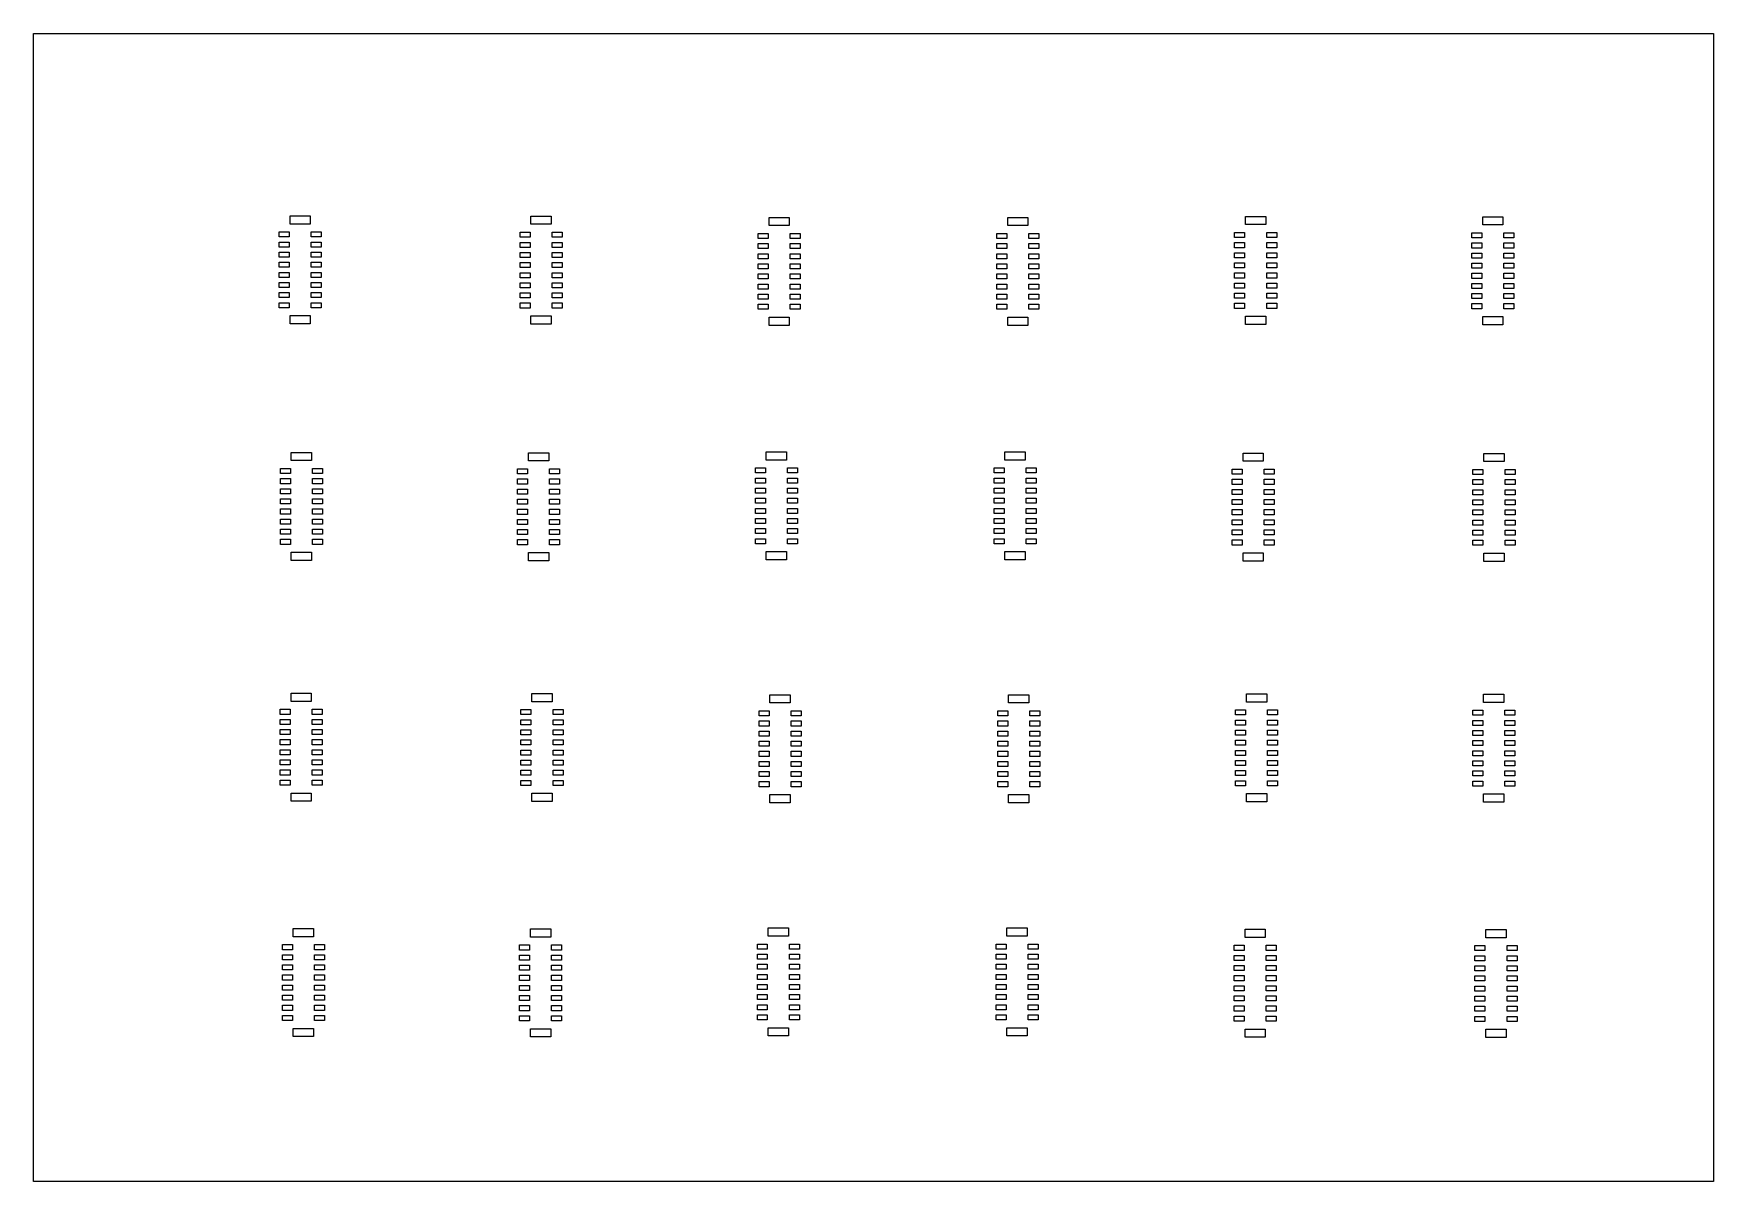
# Model space of a CAD drawing. Extents: x 0 to 133, y 0 to 91.
import ezdxf

# ---------------------------------------------------------------- set-up
doc = ezdxf.new("R2010")
doc.units = 0
doc.layers.get('0').update_dxf_attribs({"linetype": 'CONTINUOUS'})

msp = doc.modelspace()

# ---------------------------------------------------------------- linework, layer by layer
at = {"color": 2}
msp.add_lwpolyline([(132.892, 0.0262), (0.05, 0.0262), (0.05, 90.8566), (132.892, 90.8566)], close=True, dxfattribs=at)
at = {"color": 1}
for points in [[(20.3326, 76.4368), (21.9326, 76.4368), (21.9326, 75.7868), (20.3326, 75.7868)], [(39.3826, 76.4118), (40.9826, 76.4118), (40.9826, 75.7618), (39.3826, 75.7618)], [(58.2076, 76.3118), (59.8076, 76.3118), (59.8076, 75.6618), (58.2076, 75.6618)], [(77.0826, 76.3118), (78.6826, 76.3118), (78.6826, 75.6618), (77.0826, 75.6618)], [(95.8901, 76.3868), (97.4901, 76.3868), (97.4901, 75.7368), (95.8901, 75.7368)], [(114.6451, 76.3618), (116.2451, 76.3618), (116.2451, 75.7118), (114.6451, 75.7118)], [(19.4676, 75.1618), (20.2576, 75.1618), (20.2576, 74.7618), (19.4676, 74.7618)], [(22.0076, 75.1618), (22.7976, 75.1618), (22.7976, 74.7618), (22.0076, 74.7618)], [(38.5176, 75.1368), (39.3076, 75.1368), (39.3076, 74.7368), (38.5176, 74.7368)], [(41.0576, 75.1368), (41.8476, 75.1368), (41.8476, 74.7368), (41.0576, 74.7368)], [(57.3426, 75.0368), (58.1326, 75.0368), (58.1326, 74.6368), (57.3426, 74.6368)], [(59.8826, 75.0368), (60.6726, 75.0368), (60.6726, 74.6368), (59.8826, 74.6368)], [(76.2176, 75.0368), (77.0076, 75.0368), (77.0076, 74.6368), (76.2176, 74.6368)], [(78.7576, 75.0368), (79.5476, 75.0368), (79.5476, 74.6368), (78.7576, 74.6368)], [(95.0251, 75.1118), (95.8151, 75.1118), (95.8151, 74.7118), (95.0251, 74.7118)], [(97.5651, 75.1118), (98.3551, 75.1118), (98.3551, 74.7118), (97.5651, 74.7118)], [(113.7801, 75.0868), (114.5701, 75.0868), (114.5701, 74.6868), (113.7801, 74.6868)], [(116.3201, 75.0868), (117.1101, 75.0868), (117.1101, 74.6868), (116.3201, 74.6868)], [(19.4676, 74.3618), (20.2576, 74.3618), (20.2576, 73.9618), (19.4676, 73.9618)], [(19.4676, 73.5618), (20.2576, 73.5618), (20.2576, 73.1618), (19.4676, 73.1618)], [(22.0076, 74.3618), (22.7976, 74.3618), (22.7976, 73.9618), (22.0076, 73.9618)], [(22.0076, 73.5618), (22.7976, 73.5618), (22.7976, 73.1618), (22.0076, 73.1618)], [(38.5176, 74.3368), (39.3076, 74.3368), (39.3076, 73.9368), (38.5176, 73.9368)], [(38.5176, 73.5368), (39.3076, 73.5368), (39.3076, 73.1368), (38.5176, 73.1368)], [(41.0576, 74.3368), (41.8476, 74.3368), (41.8476, 73.9368), (41.0576, 73.9368)], [(41.0576, 73.5368), (41.8476, 73.5368), (41.8476, 73.1368), (41.0576, 73.1368)], [(57.3426, 74.2368), (58.1326, 74.2368), (58.1326, 73.8368), (57.3426, 73.8368)], [(57.3426, 73.4368), (58.1326, 73.4368), (58.1326, 73.0368), (57.3426, 73.0368)], [(59.8826, 74.2368), (60.6726, 74.2368), (60.6726, 73.8368), (59.8826, 73.8368)], [(59.8826, 73.4368), (60.6726, 73.4368), (60.6726, 73.0368), (59.8826, 73.0368)], [(76.2176, 74.2368), (77.0076, 74.2368), (77.0076, 73.8368), (76.2176, 73.8368)], [(76.2176, 73.4368), (77.0076, 73.4368), (77.0076, 73.0368), (76.2176, 73.0368)], [(78.7576, 74.2368), (79.5476, 74.2368), (79.5476, 73.8368), (78.7576, 73.8368)], [(78.7576, 73.4368), (79.5476, 73.4368), (79.5476, 73.0368), (78.7576, 73.0368)], [(95.0251, 74.3118), (95.8151, 74.3118), (95.8151, 73.9118), (95.0251, 73.9118)], [(95.0251, 73.5118), (95.8151, 73.5118), (95.8151, 73.1118), (95.0251, 73.1118)], [(97.5651, 74.3118), (98.3551, 74.3118), (98.3551, 73.9118), (97.5651, 73.9118)], [(97.5651, 73.5118), (98.3551, 73.5118), (98.3551, 73.1118), (97.5651, 73.1118)], [(113.7801, 74.2868), (114.5701, 74.2868), (114.5701, 73.8868), (113.7801, 73.8868)], [(113.7801, 73.4868), (114.5701, 73.4868), (114.5701, 73.0868), (113.7801, 73.0868)], [(116.3201, 74.2868), (117.1101, 74.2868), (117.1101, 73.8868), (116.3201, 73.8868)], [(116.3201, 73.4868), (117.1101, 73.4868), (117.1101, 73.0868), (116.3201, 73.0868)], [(19.4676, 72.7618), (20.2576, 72.7618), (20.2576, 72.3618), (19.4676, 72.3618)], [(19.4676, 71.9618), (20.2576, 71.9618), (20.2576, 71.5618), (19.4676, 71.5618)], [(22.0076, 72.7618), (22.7976, 72.7618), (22.7976, 72.3618), (22.0076, 72.3618)], [(22.0076, 71.9618), (22.7976, 71.9618), (22.7976, 71.5618), (22.0076, 71.5618)], [(38.5176, 72.7368), (39.3076, 72.7368), (39.3076, 72.3368), (38.5176, 72.3368)], [(38.5176, 71.9368), (39.3076, 71.9368), (39.3076, 71.5368), (38.5176, 71.5368)], [(41.0576, 72.7368), (41.8476, 72.7368), (41.8476, 72.3368), (41.0576, 72.3368)], [(41.0576, 71.9368), (41.8476, 71.9368), (41.8476, 71.5368), (41.0576, 71.5368)], [(57.3426, 72.6368), (58.1326, 72.6368), (58.1326, 72.2368), (57.3426, 72.2368)], [(57.3426, 71.8368), (58.1326, 71.8368), (58.1326, 71.4368), (57.3426, 71.4368)], [(59.8826, 72.6368), (60.6726, 72.6368), (60.6726, 72.2368), (59.8826, 72.2368)], [(59.8826, 71.8368), (60.6726, 71.8368), (60.6726, 71.4368), (59.8826, 71.4368)], [(76.2176, 72.6368), (77.0076, 72.6368), (77.0076, 72.2368), (76.2176, 72.2368)], [(76.2176, 71.8368), (77.0076, 71.8368), (77.0076, 71.4368), (76.2176, 71.4368)], [(78.7576, 72.6368), (79.5476, 72.6368), (79.5476, 72.2368), (78.7576, 72.2368)], [(78.7576, 71.8368), (79.5476, 71.8368), (79.5476, 71.4368), (78.7576, 71.4368)], [(95.0251, 72.7118), (95.8151, 72.7118), (95.8151, 72.3118), (95.0251, 72.3118)], [(95.0251, 71.9118), (95.8151, 71.9118), (95.8151, 71.5118), (95.0251, 71.5118)], [(97.5651, 72.7118), (98.3551, 72.7118), (98.3551, 72.3118), (97.5651, 72.3118)], [(97.5651, 71.9118), (98.3551, 71.9118), (98.3551, 71.5118), (97.5651, 71.5118)], [(113.7801, 72.6868), (114.5701, 72.6868), (114.5701, 72.2868), (113.7801, 72.2868)], [(113.7801, 71.8868), (114.5701, 71.8868), (114.5701, 71.4868), (113.7801, 71.4868)], [(116.3201, 72.6868), (117.1101, 72.6868), (117.1101, 72.2868), (116.3201, 72.2868)], [(116.3201, 71.8868), (117.1101, 71.8868), (117.1101, 71.4868), (116.3201, 71.4868)], [(19.4676, 71.1618), (20.2576, 71.1618), (20.2576, 70.7618), (19.4676, 70.7618)], [(22.0076, 71.1618), (22.7976, 71.1618), (22.7976, 70.7618), (22.0076, 70.7618)], [(38.5176, 71.1368), (39.3076, 71.1368), (39.3076, 70.7368), (38.5176, 70.7368)], [(41.0576, 71.1368), (41.8476, 71.1368), (41.8476, 70.7368), (41.0576, 70.7368)], [(57.3426, 71.0368), (58.1326, 71.0368), (58.1326, 70.6368), (57.3426, 70.6368)], [(59.8826, 71.0368), (60.6726, 71.0368), (60.6726, 70.6368), (59.8826, 70.6368)], [(76.2176, 71.0368), (77.0076, 71.0368), (77.0076, 70.6368), (76.2176, 70.6368)], [(78.7576, 71.0368), (79.5476, 71.0368), (79.5476, 70.6368), (78.7576, 70.6368)], [(95.0251, 71.1118), (95.8151, 71.1118), (95.8151, 70.7118), (95.0251, 70.7118)], [(97.5651, 71.1118), (98.3551, 71.1118), (98.3551, 70.7118), (97.5651, 70.7118)], [(113.7801, 71.0868), (114.5701, 71.0868), (114.5701, 70.6868), (113.7801, 70.6868)], [(116.3201, 71.0868), (117.1101, 71.0868), (117.1101, 70.6868), (116.3201, 70.6868)], [(19.4676, 70.3618), (20.2576, 70.3618), (20.2576, 69.9618), (19.4676, 69.9618)], [(19.4676, 69.5618), (20.2576, 69.5618), (20.2576, 69.1618), (19.4676, 69.1618)], [(22.0076, 70.3618), (22.7976, 70.3618), (22.7976, 69.9618), (22.0076, 69.9618)], [(22.0076, 69.5618), (22.7976, 69.5618), (22.7976, 69.1618), (22.0076, 69.1618)], [(38.5176, 70.3368), (39.3076, 70.3368), (39.3076, 69.9368), (38.5176, 69.9368)], [(38.5176, 69.5368), (39.3076, 69.5368), (39.3076, 69.1368), (38.5176, 69.1368)], [(41.0576, 70.3368), (41.8476, 70.3368), (41.8476, 69.9368), (41.0576, 69.9368)], [(41.0576, 69.5368), (41.8476, 69.5368), (41.8476, 69.1368), (41.0576, 69.1368)], [(57.3426, 70.2368), (58.1326, 70.2368), (58.1326, 69.8368), (57.3426, 69.8368)], [(57.3426, 69.4368), (58.1326, 69.4368), (58.1326, 69.0368), (57.3426, 69.0368)], [(59.8826, 70.2368), (60.6726, 70.2368), (60.6726, 69.8368), (59.8826, 69.8368)], [(59.8826, 69.4368), (60.6726, 69.4368), (60.6726, 69.0368), (59.8826, 69.0368)], [(76.2176, 70.2368), (77.0076, 70.2368), (77.0076, 69.8368), (76.2176, 69.8368)], [(76.2176, 69.4368), (77.0076, 69.4368), (77.0076, 69.0368), (76.2176, 69.0368)], [(78.7576, 70.2368), (79.5476, 70.2368), (79.5476, 69.8368), (78.7576, 69.8368)], [(78.7576, 69.4368), (79.5476, 69.4368), (79.5476, 69.0368), (78.7576, 69.0368)], [(95.0251, 70.3118), (95.8151, 70.3118), (95.8151, 69.9118), (95.0251, 69.9118)], [(95.0251, 69.5118), (95.8151, 69.5118), (95.8151, 69.1118), (95.0251, 69.1118)], [(97.5651, 70.3118), (98.3551, 70.3118), (98.3551, 69.9118), (97.5651, 69.9118)], [(97.5651, 69.5118), (98.3551, 69.5118), (98.3551, 69.1118), (97.5651, 69.1118)], [(113.7801, 70.2868), (114.5701, 70.2868), (114.5701, 69.8868), (113.7801, 69.8868)], [(113.7801, 69.4868), (114.5701, 69.4868), (114.5701, 69.0868), (113.7801, 69.0868)], [(116.3201, 70.2868), (117.1101, 70.2868), (117.1101, 69.8868), (116.3201, 69.8868)], [(116.3201, 69.4868), (117.1101, 69.4868), (117.1101, 69.0868), (116.3201, 69.0868)], [(20.3326, 68.5368), (21.9326, 68.5368), (21.9326, 67.8868), (20.3326, 67.8868)], [(39.3826, 68.5118), (40.9826, 68.5118), (40.9826, 67.8618), (39.3826, 67.8618)], [(58.2076, 68.4118), (59.8076, 68.4118), (59.8076, 67.7618), (58.2076, 67.7618)], [(77.0826, 68.4118), (78.6826, 68.4118), (78.6826, 67.7618), (77.0826, 67.7618)], [(95.8901, 68.4868), (97.4901, 68.4868), (97.4901, 67.8368), (95.8901, 67.8368)], [(114.6451, 68.4618), (116.2451, 68.4618), (116.2451, 67.8118), (114.6451, 67.8118)], [(22.0301, 57.0618), (20.4301, 57.0618), (20.4301, 57.7118), (22.0301, 57.7118)], [(40.7851, 57.0368), (39.1851, 57.0368), (39.1851, 57.6868), (40.7851, 57.6868)], [(59.5926, 57.1118), (57.9926, 57.1118), (57.9926, 57.7618), (59.5926, 57.7618)], [(78.4676, 57.1118), (76.8676, 57.1118), (76.8676, 57.7618), (78.4676, 57.7618)], [(97.2926, 57.0118), (95.6926, 57.0118), (95.6926, 57.6618), (97.2926, 57.6618)], [(116.3426, 56.9868), (114.7426, 56.9868), (114.7426, 57.6368), (116.3426, 57.6368)], [(20.3551, 56.0368), (19.5651, 56.0368), (19.5651, 56.4368), (20.3551, 56.4368)], [(22.8951, 56.0368), (22.1051, 56.0368), (22.1051, 56.4368), (22.8951, 56.4368)], [(39.1101, 56.0118), (38.3201, 56.0118), (38.3201, 56.4118), (39.1101, 56.4118)], [(41.6501, 56.0118), (40.8601, 56.0118), (40.8601, 56.4118), (41.6501, 56.4118)], [(57.9176, 56.0868), (57.1276, 56.0868), (57.1276, 56.4868), (57.9176, 56.4868)], [(60.4576, 56.0868), (59.6676, 56.0868), (59.6676, 56.4868), (60.4576, 56.4868)], [(76.7926, 56.0868), (76.0026, 56.0868), (76.0026, 56.4868), (76.7926, 56.4868)], [(79.3326, 56.0868), (78.5426, 56.0868), (78.5426, 56.4868), (79.3326, 56.4868)], [(95.6176, 55.9868), (94.8276, 55.9868), (94.8276, 56.3868), (95.6176, 56.3868)], [(98.1576, 55.9868), (97.3676, 55.9868), (97.3676, 56.3868), (98.1576, 56.3868)], [(114.6676, 55.9618), (113.8776, 55.9618), (113.8776, 56.3618), (114.6676, 56.3618)], [(117.2076, 55.9618), (116.4176, 55.9618), (116.4176, 56.3618), (117.2076, 56.3618)], [(20.3551, 55.2368), (19.5651, 55.2368), (19.5651, 55.6368), (20.3551, 55.6368)], [(20.3551, 54.4368), (19.5651, 54.4368), (19.5651, 54.8368), (20.3551, 54.8368)], [(22.8951, 55.2368), (22.1051, 55.2368), (22.1051, 55.6368), (22.8951, 55.6368)], [(22.8951, 54.4368), (22.1051, 54.4368), (22.1051, 54.8368), (22.8951, 54.8368)], [(39.1101, 55.2118), (38.3201, 55.2118), (38.3201, 55.6118), (39.1101, 55.6118)], [(39.1101, 54.4118), (38.3201, 54.4118), (38.3201, 54.8118), (39.1101, 54.8118)], [(41.6501, 55.2118), (40.8601, 55.2118), (40.8601, 55.6118), (41.6501, 55.6118)], [(41.6501, 54.4118), (40.8601, 54.4118), (40.8601, 54.8118), (41.6501, 54.8118)], [(57.9176, 55.2868), (57.1276, 55.2868), (57.1276, 55.6868), (57.9176, 55.6868)], [(57.9176, 54.4868), (57.1276, 54.4868), (57.1276, 54.8868), (57.9176, 54.8868)], [(60.4576, 55.2868), (59.6676, 55.2868), (59.6676, 55.6868), (60.4576, 55.6868)], [(60.4576, 54.4868), (59.6676, 54.4868), (59.6676, 54.8868), (60.4576, 54.8868)], [(76.7926, 55.2868), (76.0026, 55.2868), (76.0026, 55.6868), (76.7926, 55.6868)], [(76.7926, 54.4868), (76.0026, 54.4868), (76.0026, 54.8868), (76.7926, 54.8868)], [(79.3326, 55.2868), (78.5426, 55.2868), (78.5426, 55.6868), (79.3326, 55.6868)], [(79.3326, 54.4868), (78.5426, 54.4868), (78.5426, 54.8868), (79.3326, 54.8868)], [(95.6176, 55.1868), (94.8276, 55.1868), (94.8276, 55.5868), (95.6176, 55.5868)], [(95.6176, 54.3868), (94.8276, 54.3868), (94.8276, 54.7868), (95.6176, 54.7868)], [(98.1576, 55.1868), (97.3676, 55.1868), (97.3676, 55.5868), (98.1576, 55.5868)], [(98.1576, 54.3868), (97.3676, 54.3868), (97.3676, 54.7868), (98.1576, 54.7868)], [(114.6676, 55.1618), (113.8776, 55.1618), (113.8776, 55.5618), (114.6676, 55.5618)], [(114.6676, 54.3618), (113.8776, 54.3618), (113.8776, 54.7618), (114.6676, 54.7618)], [(117.2076, 55.1618), (116.4176, 55.1618), (116.4176, 55.5618), (117.2076, 55.5618)], [(117.2076, 54.3618), (116.4176, 54.3618), (116.4176, 54.7618), (117.2076, 54.7618)], [(20.3551, 53.6368), (19.5651, 53.6368), (19.5651, 54.0368), (20.3551, 54.0368)], [(20.3551, 52.8368), (19.5651, 52.8368), (19.5651, 53.2368), (20.3551, 53.2368)], [(22.8951, 53.6368), (22.1051, 53.6368), (22.1051, 54.0368), (22.8951, 54.0368)], [(22.8951, 52.8368), (22.1051, 52.8368), (22.1051, 53.2368), (22.8951, 53.2368)], [(39.1101, 53.6118), (38.3201, 53.6118), (38.3201, 54.0118), (39.1101, 54.0118)], [(39.1101, 52.8118), (38.3201, 52.8118), (38.3201, 53.2118), (39.1101, 53.2118)], [(41.6501, 53.6118), (40.8601, 53.6118), (40.8601, 54.0118), (41.6501, 54.0118)], [(41.6501, 52.8118), (40.8601, 52.8118), (40.8601, 53.2118), (41.6501, 53.2118)], [(57.9176, 53.6868), (57.1276, 53.6868), (57.1276, 54.0868), (57.9176, 54.0868)], [(57.9176, 52.8868), (57.1276, 52.8868), (57.1276, 53.2868), (57.9176, 53.2868)], [(60.4576, 53.6868), (59.6676, 53.6868), (59.6676, 54.0868), (60.4576, 54.0868)], [(60.4576, 52.8868), (59.6676, 52.8868), (59.6676, 53.2868), (60.4576, 53.2868)], [(76.7926, 53.6868), (76.0026, 53.6868), (76.0026, 54.0868), (76.7926, 54.0868)], [(76.7926, 52.8868), (76.0026, 52.8868), (76.0026, 53.2868), (76.7926, 53.2868)], [(79.3326, 53.6868), (78.5426, 53.6868), (78.5426, 54.0868), (79.3326, 54.0868)], [(79.3326, 52.8868), (78.5426, 52.8868), (78.5426, 53.2868), (79.3326, 53.2868)], [(95.6176, 53.5868), (94.8276, 53.5868), (94.8276, 53.9868), (95.6176, 53.9868)], [(95.6176, 52.7868), (94.8276, 52.7868), (94.8276, 53.1868), (95.6176, 53.1868)], [(98.1576, 53.5868), (97.3676, 53.5868), (97.3676, 53.9868), (98.1576, 53.9868)], [(98.1576, 52.7868), (97.3676, 52.7868), (97.3676, 53.1868), (98.1576, 53.1868)], [(114.6676, 53.5618), (113.8776, 53.5618), (113.8776, 53.9618), (114.6676, 53.9618)], [(114.6676, 52.7618), (113.8776, 52.7618), (113.8776, 53.1618), (114.6676, 53.1618)], [(117.2076, 53.5618), (116.4176, 53.5618), (116.4176, 53.9618), (117.2076, 53.9618)], [(117.2076, 52.7618), (116.4176, 52.7618), (116.4176, 53.1618), (117.2076, 53.1618)], [(20.3551, 52.0368), (19.5651, 52.0368), (19.5651, 52.4368), (20.3551, 52.4368)], [(22.8951, 52.0368), (22.1051, 52.0368), (22.1051, 52.4368), (22.8951, 52.4368)], [(39.1101, 52.0118), (38.3201, 52.0118), (38.3201, 52.4118), (39.1101, 52.4118)], [(41.6501, 52.0118), (40.8601, 52.0118), (40.8601, 52.4118), (41.6501, 52.4118)], [(57.9176, 52.0868), (57.1276, 52.0868), (57.1276, 52.4868), (57.9176, 52.4868)], [(60.4576, 52.0868), (59.6676, 52.0868), (59.6676, 52.4868), (60.4576, 52.4868)], [(76.7926, 52.0868), (76.0026, 52.0868), (76.0026, 52.4868), (76.7926, 52.4868)], [(79.3326, 52.0868), (78.5426, 52.0868), (78.5426, 52.4868), (79.3326, 52.4868)], [(95.6176, 51.9868), (94.8276, 51.9868), (94.8276, 52.3868), (95.6176, 52.3868)], [(98.1576, 51.9868), (97.3676, 51.9868), (97.3676, 52.3868), (98.1576, 52.3868)], [(114.6676, 51.9618), (113.8776, 51.9618), (113.8776, 52.3618), (114.6676, 52.3618)], [(117.2076, 51.9618), (116.4176, 51.9618), (116.4176, 52.3618), (117.2076, 52.3618)], [(20.3551, 51.2368), (19.5651, 51.2368), (19.5651, 51.6368), (20.3551, 51.6368)], [(20.3551, 50.4368), (19.5651, 50.4368), (19.5651, 50.8368), (20.3551, 50.8368)], [(22.8951, 51.2368), (22.1051, 51.2368), (22.1051, 51.6368), (22.8951, 51.6368)], [(22.8951, 50.4368), (22.1051, 50.4368), (22.1051, 50.8368), (22.8951, 50.8368)], [(39.1101, 51.2118), (38.3201, 51.2118), (38.3201, 51.6118), (39.1101, 51.6118)], [(39.1101, 50.4118), (38.3201, 50.4118), (38.3201, 50.8118), (39.1101, 50.8118)], [(41.6501, 51.2118), (40.8601, 51.2118), (40.8601, 51.6118), (41.6501, 51.6118)], [(41.6501, 50.4118), (40.8601, 50.4118), (40.8601, 50.8118), (41.6501, 50.8118)], [(57.9176, 51.2868), (57.1276, 51.2868), (57.1276, 51.6868), (57.9176, 51.6868)], [(57.9176, 50.4868), (57.1276, 50.4868), (57.1276, 50.8868), (57.9176, 50.8868)], [(60.4576, 51.2868), (59.6676, 51.2868), (59.6676, 51.6868), (60.4576, 51.6868)], [(60.4576, 50.4868), (59.6676, 50.4868), (59.6676, 50.8868), (60.4576, 50.8868)], [(76.7926, 51.2868), (76.0026, 51.2868), (76.0026, 51.6868), (76.7926, 51.6868)], [(76.7926, 50.4868), (76.0026, 50.4868), (76.0026, 50.8868), (76.7926, 50.8868)], [(79.3326, 51.2868), (78.5426, 51.2868), (78.5426, 51.6868), (79.3326, 51.6868)], [(79.3326, 50.4868), (78.5426, 50.4868), (78.5426, 50.8868), (79.3326, 50.8868)], [(95.6176, 51.1868), (94.8276, 51.1868), (94.8276, 51.5868), (95.6176, 51.5868)], [(95.6176, 50.3868), (94.8276, 50.3868), (94.8276, 50.7868), (95.6176, 50.7868)], [(98.1576, 51.1868), (97.3676, 51.1868), (97.3676, 51.5868), (98.1576, 51.5868)], [(98.1576, 50.3868), (97.3676, 50.3868), (97.3676, 50.7868), (98.1576, 50.7868)], [(114.6676, 51.1618), (113.8776, 51.1618), (113.8776, 51.5618), (114.6676, 51.5618)], [(114.6676, 50.3618), (113.8776, 50.3618), (113.8776, 50.7618), (114.6676, 50.7618)], [(117.2076, 51.1618), (116.4176, 51.1618), (116.4176, 51.5618), (117.2076, 51.5618)], [(117.2076, 50.3618), (116.4176, 50.3618), (116.4176, 50.7618), (117.2076, 50.7618)], [(22.0301, 49.1618), (20.4301, 49.1618), (20.4301, 49.8118), (22.0301, 49.8118)], [(40.7851, 49.1368), (39.1851, 49.1368), (39.1851, 49.7868), (40.7851, 49.7868)], [(59.5926, 49.2118), (57.9926, 49.2118), (57.9926, 49.8618), (59.5926, 49.8618)], [(78.4676, 49.2118), (76.8676, 49.2118), (76.8676, 49.8618), (78.4676, 49.8618)], [(97.2926, 49.1118), (95.6926, 49.1118), (95.6926, 49.7618), (97.2926, 49.7618)], [(116.3426, 49.0868), (114.7426, 49.0868), (114.7426, 49.7368), (116.3426, 49.7368)], [(20.4076, 38.6618), (22.0076, 38.6618), (22.0076, 38.0118), (20.4076, 38.0118)], [(39.4576, 38.6368), (41.0576, 38.6368), (41.0576, 37.9868), (39.4576, 37.9868)], [(58.2826, 38.5368), (59.8826, 38.5368), (59.8826, 37.8868), (58.2826, 37.8868)], [(77.1576, 38.5368), (78.7576, 38.5368), (78.7576, 37.8868), (77.1576, 37.8868)], [(95.9651, 38.6118), (97.5651, 38.6118), (97.5651, 37.9618), (95.9651, 37.9618)], [(114.7201, 38.5868), (116.3201, 38.5868), (116.3201, 37.9368), (114.7201, 37.9368)], [(19.5426, 37.3868), (20.3326, 37.3868), (20.3326, 36.9868), (19.5426, 36.9868)], [(22.0826, 37.3868), (22.8726, 37.3868), (22.8726, 36.9868), (22.0826, 36.9868)], [(38.5926, 37.3618), (39.3826, 37.3618), (39.3826, 36.9618), (38.5926, 36.9618)], [(41.1326, 37.3618), (41.9226, 37.3618), (41.9226, 36.9618), (41.1326, 36.9618)], [(57.4176, 37.2618), (58.2076, 37.2618), (58.2076, 36.8618), (57.4176, 36.8618)], [(59.9576, 37.2618), (60.7476, 37.2618), (60.7476, 36.8618), (59.9576, 36.8618)], [(76.2926, 37.2618), (77.0826, 37.2618), (77.0826, 36.8618), (76.2926, 36.8618)], [(78.8326, 37.2618), (79.6226, 37.2618), (79.6226, 36.8618), (78.8326, 36.8618)], [(95.1001, 37.3368), (95.8901, 37.3368), (95.8901, 36.9368), (95.1001, 36.9368)], [(97.6401, 37.3368), (98.4301, 37.3368), (98.4301, 36.9368), (97.6401, 36.9368)], [(113.8551, 37.3118), (114.6451, 37.3118), (114.6451, 36.9118), (113.8551, 36.9118)], [(116.3951, 37.3118), (117.1851, 37.3118), (117.1851, 36.9118), (116.3951, 36.9118)], [(19.5426, 36.5868), (20.3326, 36.5868), (20.3326, 36.1868), (19.5426, 36.1868)], [(22.0826, 36.5868), (22.8726, 36.5868), (22.8726, 36.1868), (22.0826, 36.1868)], [(38.5926, 36.5618), (39.3826, 36.5618), (39.3826, 36.1618), (38.5926, 36.1618)], [(41.1326, 36.5618), (41.9226, 36.5618), (41.9226, 36.1618), (41.1326, 36.1618)], [(57.4176, 36.4618), (58.2076, 36.4618), (58.2076, 36.0618), (57.4176, 36.0618)], [(59.9576, 36.4618), (60.7476, 36.4618), (60.7476, 36.0618), (59.9576, 36.0618)], [(76.2926, 36.4618), (77.0826, 36.4618), (77.0826, 36.0618), (76.2926, 36.0618)], [(78.8326, 36.4618), (79.6226, 36.4618), (79.6226, 36.0618), (78.8326, 36.0618)], [(95.1001, 36.5368), (95.8901, 36.5368), (95.8901, 36.1368), (95.1001, 36.1368)], [(97.6401, 36.5368), (98.4301, 36.5368), (98.4301, 36.1368), (97.6401, 36.1368)], [(113.8551, 36.5118), (114.6451, 36.5118), (114.6451, 36.1118), (113.8551, 36.1118)], [(116.3951, 36.5118), (117.1851, 36.5118), (117.1851, 36.1118), (116.3951, 36.1118)], [(19.5426, 35.7868), (20.3326, 35.7868), (20.3326, 35.3868), (19.5426, 35.3868)], [(19.5426, 34.9868), (20.3326, 34.9868), (20.3326, 34.5868), (19.5426, 34.5868)], [(22.0826, 35.7868), (22.8726, 35.7868), (22.8726, 35.3868), (22.0826, 35.3868)], [(22.0826, 34.9868), (22.8726, 34.9868), (22.8726, 34.5868), (22.0826, 34.5868)], [(38.5926, 35.7618), (39.3826, 35.7618), (39.3826, 35.3618), (38.5926, 35.3618)], [(38.5926, 34.9618), (39.3826, 34.9618), (39.3826, 34.5618), (38.5926, 34.5618)], [(41.1326, 35.7618), (41.9226, 35.7618), (41.9226, 35.3618), (41.1326, 35.3618)], [(41.1326, 34.9618), (41.9226, 34.9618), (41.9226, 34.5618), (41.1326, 34.5618)], [(57.4176, 35.6618), (58.2076, 35.6618), (58.2076, 35.2618), (57.4176, 35.2618)], [(57.4176, 34.8618), (58.2076, 34.8618), (58.2076, 34.4618), (57.4176, 34.4618)], [(59.9576, 35.6618), (60.7476, 35.6618), (60.7476, 35.2618), (59.9576, 35.2618)], [(59.9576, 34.8618), (60.7476, 34.8618), (60.7476, 34.4618), (59.9576, 34.4618)], [(76.2926, 35.6618), (77.0826, 35.6618), (77.0826, 35.2618), (76.2926, 35.2618)], [(76.2926, 34.8618), (77.0826, 34.8618), (77.0826, 34.4618), (76.2926, 34.4618)], [(78.8326, 35.6618), (79.6226, 35.6618), (79.6226, 35.2618), (78.8326, 35.2618)], [(78.8326, 34.8618), (79.6226, 34.8618), (79.6226, 34.4618), (78.8326, 34.4618)], [(95.1001, 35.7368), (95.8901, 35.7368), (95.8901, 35.3368), (95.1001, 35.3368)], [(95.1001, 34.9368), (95.8901, 34.9368), (95.8901, 34.5368), (95.1001, 34.5368)], [(97.6401, 35.7368), (98.4301, 35.7368), (98.4301, 35.3368), (97.6401, 35.3368)], [(97.6401, 34.9368), (98.4301, 34.9368), (98.4301, 34.5368), (97.6401, 34.5368)], [(113.8551, 35.7118), (114.6451, 35.7118), (114.6451, 35.3118), (113.8551, 35.3118)], [(113.8551, 34.9118), (114.6451, 34.9118), (114.6451, 34.5118), (113.8551, 34.5118)], [(116.3951, 35.7118), (117.1851, 35.7118), (117.1851, 35.3118), (116.3951, 35.3118)], [(116.3951, 34.9118), (117.1851, 34.9118), (117.1851, 34.5118), (116.3951, 34.5118)], [(19.5426, 34.1868), (20.3326, 34.1868), (20.3326, 33.7868), (19.5426, 33.7868)], [(19.5426, 33.3868), (20.3326, 33.3868), (20.3326, 32.9868), (19.5426, 32.9868)], [(22.0826, 34.1868), (22.8726, 34.1868), (22.8726, 33.7868), (22.0826, 33.7868)], [(22.0826, 33.3868), (22.8726, 33.3868), (22.8726, 32.9868), (22.0826, 32.9868)], [(38.5926, 34.1618), (39.3826, 34.1618), (39.3826, 33.7618), (38.5926, 33.7618)], [(38.5926, 33.3618), (39.3826, 33.3618), (39.3826, 32.9618), (38.5926, 32.9618)], [(41.1326, 34.1618), (41.9226, 34.1618), (41.9226, 33.7618), (41.1326, 33.7618)], [(41.1326, 33.3618), (41.9226, 33.3618), (41.9226, 32.9618), (41.1326, 32.9618)], [(57.4176, 34.0618), (58.2076, 34.0618), (58.2076, 33.6618), (57.4176, 33.6618)], [(57.4176, 33.2618), (58.2076, 33.2618), (58.2076, 32.8618), (57.4176, 32.8618)], [(59.9576, 34.0618), (60.7476, 34.0618), (60.7476, 33.6618), (59.9576, 33.6618)], [(59.9576, 33.2618), (60.7476, 33.2618), (60.7476, 32.8618), (59.9576, 32.8618)], [(76.2926, 34.0618), (77.0826, 34.0618), (77.0826, 33.6618), (76.2926, 33.6618)], [(76.2926, 33.2618), (77.0826, 33.2618), (77.0826, 32.8618), (76.2926, 32.8618)], [(78.8326, 34.0618), (79.6226, 34.0618), (79.6226, 33.6618), (78.8326, 33.6618)], [(78.8326, 33.2618), (79.6226, 33.2618), (79.6226, 32.8618), (78.8326, 32.8618)], [(95.1001, 34.1368), (95.8901, 34.1368), (95.8901, 33.7368), (95.1001, 33.7368)], [(95.1001, 33.3368), (95.8901, 33.3368), (95.8901, 32.9368), (95.1001, 32.9368)], [(97.6401, 34.1368), (98.4301, 34.1368), (98.4301, 33.7368), (97.6401, 33.7368)], [(97.6401, 33.3368), (98.4301, 33.3368), (98.4301, 32.9368), (97.6401, 32.9368)], [(113.8551, 34.1118), (114.6451, 34.1118), (114.6451, 33.7118), (113.8551, 33.7118)], [(113.8551, 33.3118), (114.6451, 33.3118), (114.6451, 32.9118), (113.8551, 32.9118)], [(116.3951, 34.1118), (117.1851, 34.1118), (117.1851, 33.7118), (116.3951, 33.7118)], [(116.3951, 33.3118), (117.1851, 33.3118), (117.1851, 32.9118), (116.3951, 32.9118)], [(19.5426, 32.5868), (20.3326, 32.5868), (20.3326, 32.1868), (19.5426, 32.1868)], [(22.0826, 32.5868), (22.8726, 32.5868), (22.8726, 32.1868), (22.0826, 32.1868)], [(38.5926, 32.5618), (39.3826, 32.5618), (39.3826, 32.1618), (38.5926, 32.1618)], [(41.1326, 32.5618), (41.9226, 32.5618), (41.9226, 32.1618), (41.1326, 32.1618)], [(57.4176, 32.4618), (58.2076, 32.4618), (58.2076, 32.0618), (57.4176, 32.0618)], [(59.9576, 32.4618), (60.7476, 32.4618), (60.7476, 32.0618), (59.9576, 32.0618)], [(76.2926, 32.4618), (77.0826, 32.4618), (77.0826, 32.0618), (76.2926, 32.0618)], [(78.8326, 32.4618), (79.6226, 32.4618), (79.6226, 32.0618), (78.8326, 32.0618)], [(95.1001, 32.5368), (95.8901, 32.5368), (95.8901, 32.1368), (95.1001, 32.1368)], [(97.6401, 32.5368), (98.4301, 32.5368), (98.4301, 32.1368), (97.6401, 32.1368)], [(113.8551, 32.5118), (114.6451, 32.5118), (114.6451, 32.1118), (113.8551, 32.1118)], [(116.3951, 32.5118), (117.1851, 32.5118), (117.1851, 32.1118), (116.3951, 32.1118)], [(19.5426, 31.7868), (20.3326, 31.7868), (20.3326, 31.3868), (19.5426, 31.3868)], [(20.4076, 30.7618), (22.0076, 30.7618), (22.0076, 30.1118), (20.4076, 30.1118)], [(22.0826, 31.7868), (22.8726, 31.7868), (22.8726, 31.3868), (22.0826, 31.3868)], [(38.5926, 31.7618), (39.3826, 31.7618), (39.3826, 31.3618), (38.5926, 31.3618)], [(39.4576, 30.7368), (41.0576, 30.7368), (41.0576, 30.0868), (39.4576, 30.0868)], [(41.1326, 31.7618), (41.9226, 31.7618), (41.9226, 31.3618), (41.1326, 31.3618)], [(57.4176, 31.6618), (58.2076, 31.6618), (58.2076, 31.2618), (57.4176, 31.2618)], [(58.2826, 30.6368), (59.8826, 30.6368), (59.8826, 29.9868), (58.2826, 29.9868)], [(59.9576, 31.6618), (60.7476, 31.6618), (60.7476, 31.2618), (59.9576, 31.2618)], [(76.2926, 31.6618), (77.0826, 31.6618), (77.0826, 31.2618), (76.2926, 31.2618)], [(77.1576, 30.6368), (78.7576, 30.6368), (78.7576, 29.9868), (77.1576, 29.9868)], [(78.8326, 31.6618), (79.6226, 31.6618), (79.6226, 31.2618), (78.8326, 31.2618)], [(95.1001, 31.7368), (95.8901, 31.7368), (95.8901, 31.3368), (95.1001, 31.3368)], [(95.9651, 30.7118), (97.5651, 30.7118), (97.5651, 30.0618), (95.9651, 30.0618)], [(97.6401, 31.7368), (98.4301, 31.7368), (98.4301, 31.3368), (97.6401, 31.3368)], [(113.8551, 31.7118), (114.6451, 31.7118), (114.6451, 31.3118), (113.8551, 31.3118)], [(114.7201, 30.6868), (116.3201, 30.6868), (116.3201, 30.0368), (114.7201, 30.0368)], [(116.3951, 31.7118), (117.1851, 31.7118), (117.1851, 31.3118), (116.3951, 31.3118)], [(22.1876, 19.3868), (20.5876, 19.3868), (20.5876, 20.0368), (22.1876, 20.0368)], [(40.9426, 19.3618), (39.3426, 19.3618), (39.3426, 20.0118), (40.9426, 20.0118)], [(59.7501, 19.4368), (58.1501, 19.4368), (58.1501, 20.0868), (59.7501, 20.0868)], [(78.6251, 19.4368), (77.0251, 19.4368), (77.0251, 20.0868), (78.6251, 20.0868)], [(97.4501, 19.3368), (95.8501, 19.3368), (95.8501, 19.9868), (97.4501, 19.9868)], [(116.5001, 19.3118), (114.9001, 19.3118), (114.9001, 19.9618), (116.5001, 19.9618)], [(20.5126, 18.3618), (19.7226, 18.3618), (19.7226, 18.7618), (20.5126, 18.7618)], [(23.0526, 18.3618), (22.2626, 18.3618), (22.2626, 18.7618), (23.0526, 18.7618)], [(39.2676, 18.3368), (38.4776, 18.3368), (38.4776, 18.7368), (39.2676, 18.7368)], [(41.8076, 18.3368), (41.0176, 18.3368), (41.0176, 18.7368), (41.8076, 18.7368)], [(58.0751, 18.4118), (57.2851, 18.4118), (57.2851, 18.8118), (58.0751, 18.8118)], [(60.6151, 18.4118), (59.8251, 18.4118), (59.8251, 18.8118), (60.6151, 18.8118)], [(76.9501, 18.4118), (76.1601, 18.4118), (76.1601, 18.8118), (76.9501, 18.8118)], [(79.4901, 18.4118), (78.7001, 18.4118), (78.7001, 18.8118), (79.4901, 18.8118)], [(95.7751, 18.3118), (94.9851, 18.3118), (94.9851, 18.7118), (95.7751, 18.7118)], [(98.3151, 18.3118), (97.5251, 18.3118), (97.5251, 18.7118), (98.3151, 18.7118)], [(114.8251, 18.2868), (114.0351, 18.2868), (114.0351, 18.6868), (114.8251, 18.6868)], [(117.3651, 18.2868), (116.5751, 18.2868), (116.5751, 18.6868), (117.3651, 18.6868)], [(20.5126, 17.5618), (19.7226, 17.5618), (19.7226, 17.9618), (20.5126, 17.9618)], [(23.0526, 17.5618), (22.2626, 17.5618), (22.2626, 17.9618), (23.0526, 17.9618)], [(39.2676, 17.5368), (38.4776, 17.5368), (38.4776, 17.9368), (39.2676, 17.9368)], [(41.8076, 17.5368), (41.0176, 17.5368), (41.0176, 17.9368), (41.8076, 17.9368)], [(58.0751, 17.6118), (57.2851, 17.6118), (57.2851, 18.0118), (58.0751, 18.0118)], [(60.6151, 17.6118), (59.8251, 17.6118), (59.8251, 18.0118), (60.6151, 18.0118)], [(76.9501, 17.6118), (76.1601, 17.6118), (76.1601, 18.0118), (76.9501, 18.0118)], [(79.4901, 17.6118), (78.7001, 17.6118), (78.7001, 18.0118), (79.4901, 18.0118)], [(95.7751, 17.5118), (94.9851, 17.5118), (94.9851, 17.9118), (95.7751, 17.9118)], [(98.3151, 17.5118), (97.5251, 17.5118), (97.5251, 17.9118), (98.3151, 17.9118)], [(114.8251, 17.4868), (114.0351, 17.4868), (114.0351, 17.8868), (114.8251, 17.8868)], [(117.3651, 17.4868), (116.5751, 17.4868), (116.5751, 17.8868), (117.3651, 17.8868)], [(20.5126, 16.7618), (19.7226, 16.7618), (19.7226, 17.1618), (20.5126, 17.1618)], [(20.5126, 15.9618), (19.7226, 15.9618), (19.7226, 16.3618), (20.5126, 16.3618)], [(23.0526, 16.7618), (22.2626, 16.7618), (22.2626, 17.1618), (23.0526, 17.1618)], [(23.0526, 15.9618), (22.2626, 15.9618), (22.2626, 16.3618), (23.0526, 16.3618)], [(39.2676, 16.7368), (38.4776, 16.7368), (38.4776, 17.1368), (39.2676, 17.1368)], [(39.2676, 15.9368), (38.4776, 15.9368), (38.4776, 16.3368), (39.2676, 16.3368)], [(41.8076, 16.7368), (41.0176, 16.7368), (41.0176, 17.1368), (41.8076, 17.1368)], [(41.8076, 15.9368), (41.0176, 15.9368), (41.0176, 16.3368), (41.8076, 16.3368)], [(58.0751, 16.8118), (57.2851, 16.8118), (57.2851, 17.2118), (58.0751, 17.2118)], [(58.0751, 16.0118), (57.2851, 16.0118), (57.2851, 16.4118), (58.0751, 16.4118)], [(60.6151, 16.8118), (59.8251, 16.8118), (59.8251, 17.2118), (60.6151, 17.2118)], [(60.6151, 16.0118), (59.8251, 16.0118), (59.8251, 16.4118), (60.6151, 16.4118)], [(76.9501, 16.8118), (76.1601, 16.8118), (76.1601, 17.2118), (76.9501, 17.2118)], [(76.9501, 16.0118), (76.1601, 16.0118), (76.1601, 16.4118), (76.9501, 16.4118)], [(79.4901, 16.8118), (78.7001, 16.8118), (78.7001, 17.2118), (79.4901, 17.2118)], [(79.4901, 16.0118), (78.7001, 16.0118), (78.7001, 16.4118), (79.4901, 16.4118)], [(95.7751, 16.7118), (94.9851, 16.7118), (94.9851, 17.1118), (95.7751, 17.1118)], [(95.7751, 15.9118), (94.9851, 15.9118), (94.9851, 16.3118), (95.7751, 16.3118)], [(98.3151, 16.7118), (97.5251, 16.7118), (97.5251, 17.1118), (98.3151, 17.1118)], [(98.3151, 15.9118), (97.5251, 15.9118), (97.5251, 16.3118), (98.3151, 16.3118)], [(114.8251, 16.6868), (114.0351, 16.6868), (114.0351, 17.0868), (114.8251, 17.0868)], [(114.8251, 15.8868), (114.0351, 15.8868), (114.0351, 16.2868), (114.8251, 16.2868)], [(117.3651, 16.6868), (116.5751, 16.6868), (116.5751, 17.0868), (117.3651, 17.0868)], [(117.3651, 15.8868), (116.5751, 15.8868), (116.5751, 16.2868), (117.3651, 16.2868)], [(20.5126, 15.1618), (19.7226, 15.1618), (19.7226, 15.5618), (20.5126, 15.5618)], [(20.5126, 14.3618), (19.7226, 14.3618), (19.7226, 14.7618), (20.5126, 14.7618)], [(23.0526, 15.1618), (22.2626, 15.1618), (22.2626, 15.5618), (23.0526, 15.5618)], [(23.0526, 14.3618), (22.2626, 14.3618), (22.2626, 14.7618), (23.0526, 14.7618)], [(39.2676, 15.1368), (38.4776, 15.1368), (38.4776, 15.5368), (39.2676, 15.5368)], [(39.2676, 14.3368), (38.4776, 14.3368), (38.4776, 14.7368), (39.2676, 14.7368)], [(41.8076, 15.1368), (41.0176, 15.1368), (41.0176, 15.5368), (41.8076, 15.5368)], [(41.8076, 14.3368), (41.0176, 14.3368), (41.0176, 14.7368), (41.8076, 14.7368)], [(58.0751, 15.2118), (57.2851, 15.2118), (57.2851, 15.6118), (58.0751, 15.6118)], [(58.0751, 14.4118), (57.2851, 14.4118), (57.2851, 14.8118), (58.0751, 14.8118)], [(60.6151, 15.2118), (59.8251, 15.2118), (59.8251, 15.6118), (60.6151, 15.6118)], [(60.6151, 14.4118), (59.8251, 14.4118), (59.8251, 14.8118), (60.6151, 14.8118)], [(76.9501, 15.2118), (76.1601, 15.2118), (76.1601, 15.6118), (76.9501, 15.6118)], [(76.9501, 14.4118), (76.1601, 14.4118), (76.1601, 14.8118), (76.9501, 14.8118)], [(79.4901, 15.2118), (78.7001, 15.2118), (78.7001, 15.6118), (79.4901, 15.6118)], [(79.4901, 14.4118), (78.7001, 14.4118), (78.7001, 14.8118), (79.4901, 14.8118)], [(95.7751, 15.1118), (94.9851, 15.1118), (94.9851, 15.5118), (95.7751, 15.5118)], [(95.7751, 14.3118), (94.9851, 14.3118), (94.9851, 14.7118), (95.7751, 14.7118)], [(98.3151, 15.1118), (97.5251, 15.1118), (97.5251, 15.5118), (98.3151, 15.5118)], [(98.3151, 14.3118), (97.5251, 14.3118), (97.5251, 14.7118), (98.3151, 14.7118)], [(114.8251, 15.0868), (114.0351, 15.0868), (114.0351, 15.4868), (114.8251, 15.4868)], [(114.8251, 14.2868), (114.0351, 14.2868), (114.0351, 14.6868), (114.8251, 14.6868)], [(117.3651, 15.0868), (116.5751, 15.0868), (116.5751, 15.4868), (117.3651, 15.4868)], [(117.3651, 14.2868), (116.5751, 14.2868), (116.5751, 14.6868), (117.3651, 14.6868)], [(20.5126, 13.5618), (19.7226, 13.5618), (19.7226, 13.9618), (20.5126, 13.9618)], [(23.0526, 13.5618), (22.2626, 13.5618), (22.2626, 13.9618), (23.0526, 13.9618)], [(39.2676, 13.5368), (38.4776, 13.5368), (38.4776, 13.9368), (39.2676, 13.9368)], [(41.8076, 13.5368), (41.0176, 13.5368), (41.0176, 13.9368), (41.8076, 13.9368)], [(58.0751, 13.6118), (57.2851, 13.6118), (57.2851, 14.0118), (58.0751, 14.0118)], [(60.6151, 13.6118), (59.8251, 13.6118), (59.8251, 14.0118), (60.6151, 14.0118)], [(76.9501, 13.6118), (76.1601, 13.6118), (76.1601, 14.0118), (76.9501, 14.0118)], [(79.4901, 13.6118), (78.7001, 13.6118), (78.7001, 14.0118), (79.4901, 14.0118)], [(95.7751, 13.5118), (94.9851, 13.5118), (94.9851, 13.9118), (95.7751, 13.9118)], [(98.3151, 13.5118), (97.5251, 13.5118), (97.5251, 13.9118), (98.3151, 13.9118)], [(114.8251, 13.4868), (114.0351, 13.4868), (114.0351, 13.8868), (114.8251, 13.8868)], [(117.3651, 13.4868), (116.5751, 13.4868), (116.5751, 13.8868), (117.3651, 13.8868)], [(20.5126, 12.7618), (19.7226, 12.7618), (19.7226, 13.1618), (20.5126, 13.1618)], [(22.1876, 11.4868), (20.5876, 11.4868), (20.5876, 12.1368), (22.1876, 12.1368)], [(23.0526, 12.7618), (22.2626, 12.7618), (22.2626, 13.1618), (23.0526, 13.1618)], [(39.2676, 12.7368), (38.4776, 12.7368), (38.4776, 13.1368), (39.2676, 13.1368)], [(40.9426, 11.4618), (39.3426, 11.4618), (39.3426, 12.1118), (40.9426, 12.1118)], [(41.8076, 12.7368), (41.0176, 12.7368), (41.0176, 13.1368), (41.8076, 13.1368)], [(58.0751, 12.8118), (57.2851, 12.8118), (57.2851, 13.2118), (58.0751, 13.2118)], [(59.7501, 11.5368), (58.1501, 11.5368), (58.1501, 12.1868), (59.7501, 12.1868)], [(60.6151, 12.8118), (59.8251, 12.8118), (59.8251, 13.2118), (60.6151, 13.2118)], [(76.9501, 12.8118), (76.1601, 12.8118), (76.1601, 13.2118), (76.9501, 13.2118)], [(78.6251, 11.5368), (77.0251, 11.5368), (77.0251, 12.1868), (78.6251, 12.1868)], [(79.4901, 12.8118), (78.7001, 12.8118), (78.7001, 13.2118), (79.4901, 13.2118)], [(95.7751, 12.7118), (94.9851, 12.7118), (94.9851, 13.1118), (95.7751, 13.1118)], [(97.4501, 11.4368), (95.8501, 11.4368), (95.8501, 12.0868), (97.4501, 12.0868)], [(98.3151, 12.7118), (97.5251, 12.7118), (97.5251, 13.1118), (98.3151, 13.1118)], [(114.8251, 12.6868), (114.0351, 12.6868), (114.0351, 13.0868), (114.8251, 13.0868)], [(116.5001, 11.4118), (114.9001, 11.4118), (114.9001, 12.0618), (116.5001, 12.0618)], [(117.3651, 12.6868), (116.5751, 12.6868), (116.5751, 13.0868), (117.3651, 13.0868)]]:
    msp.add_lwpolyline(points, close=True, dxfattribs=at)

doc.saveas('drawing.dxf')
